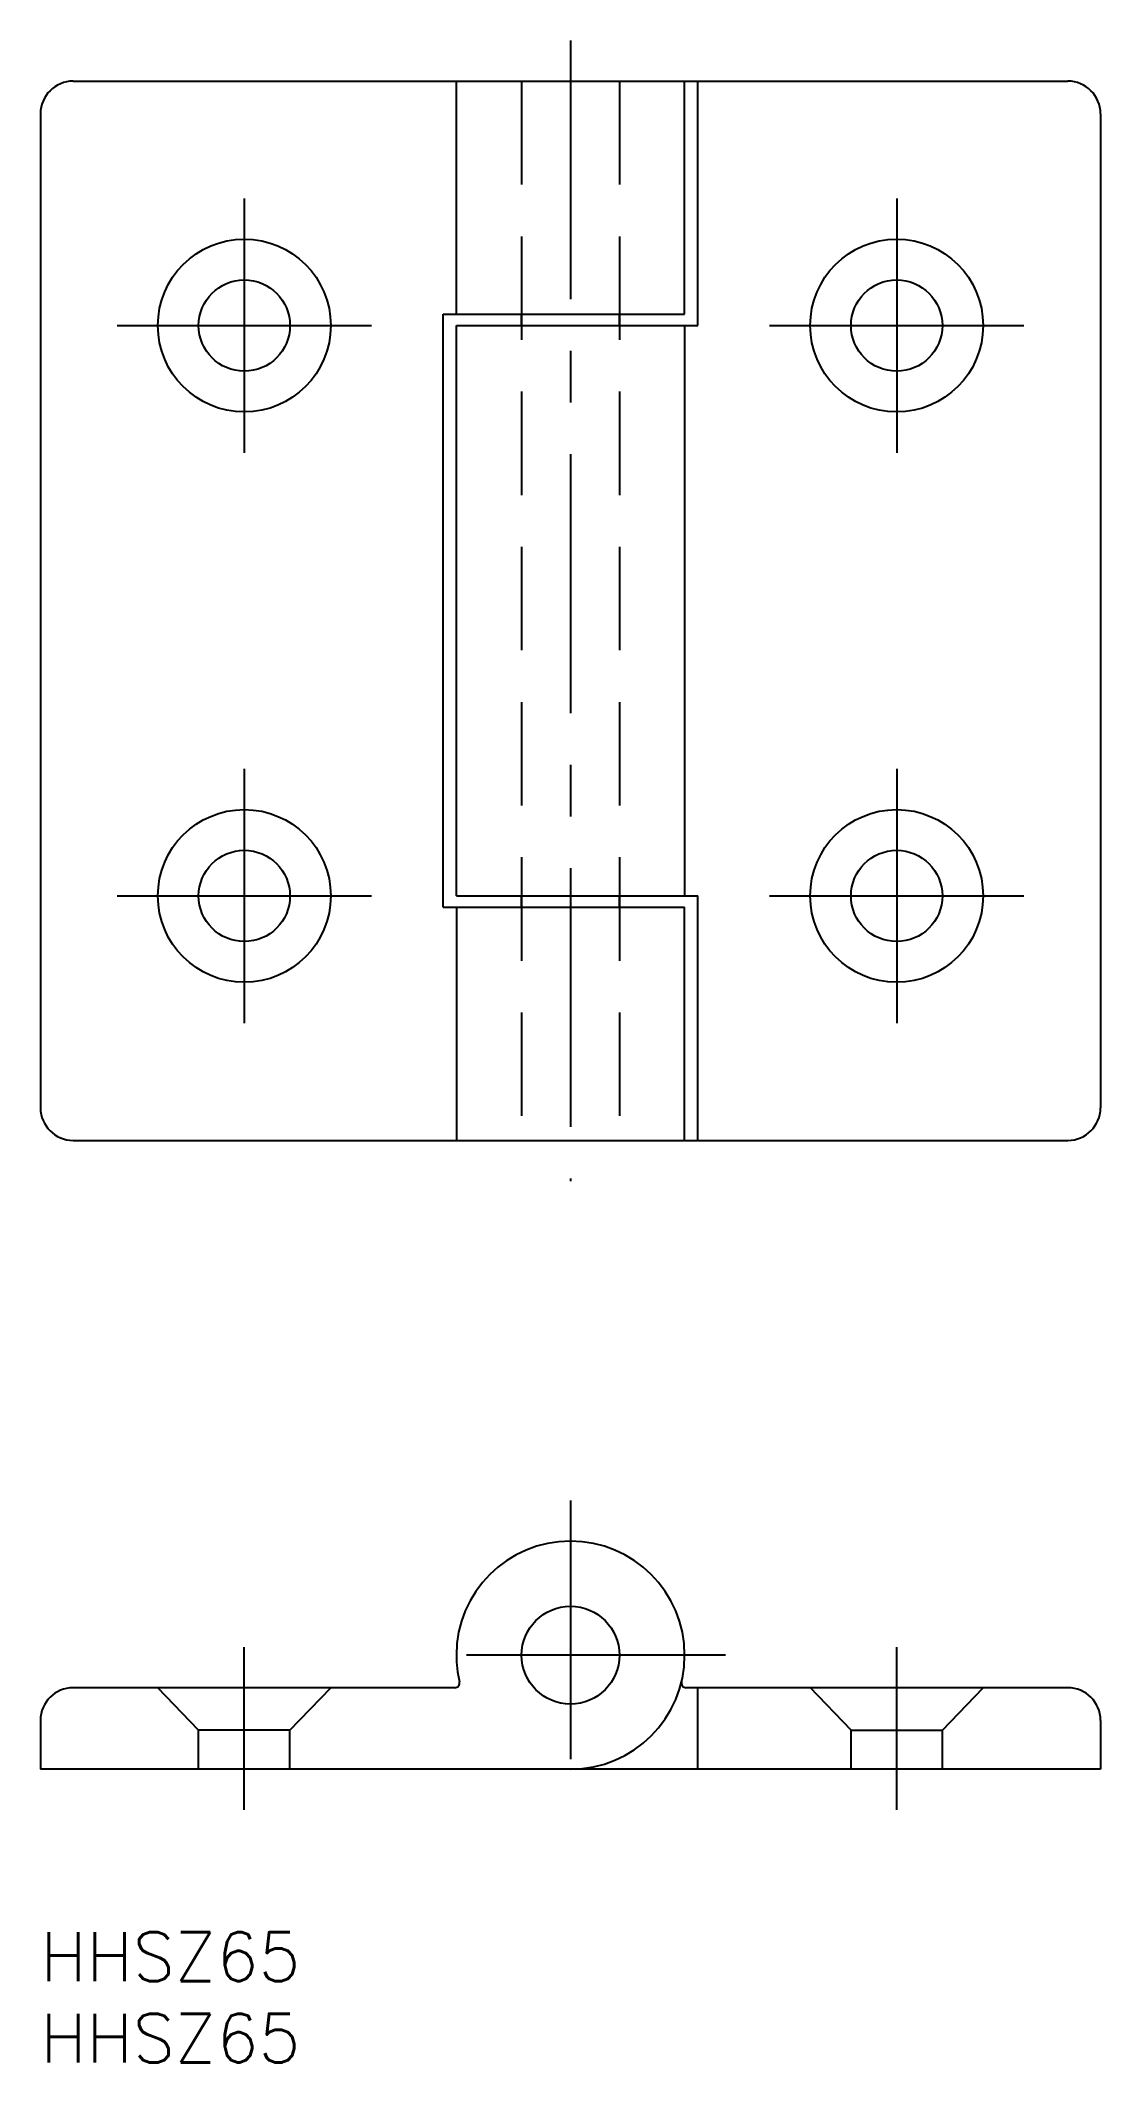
# Model space of a CAD drawing. Extents: x 0 to 65, y -8 to 116.
import ezdxf

# ---------------------------------------------------------------- set-up
doc = ezdxf.new("R2010")
doc.units = 0
doc.header["$LTSCALE"] = 0.5
doc.linetypes.add('CENTER', pattern=[50.8, 31.75, -6.35, 6.35, -6.35])
doc.linetypes.add('DASHED', pattern=[19.05, 12.7, -6.35])
for name, color, linetype in [('MSM_CENTER', 1, 'CENTER'), ('MSM_CONTINUOUS', 7, 'CONTINUOUS'), ('MSM_DASHED', 4, 'DASHED'), ('MSM_PART_NUMBER', 7, 'CONTINUOUS')]:
    doc.layers.add(name, color=color, linetype=linetype)
doc.styles.get("Standard").update_dxf_attribs({"font": 'txt.shx', "height": 3, "bigfont": 'bigfont.shx'})

# ---------------------------------------------------------------- blocks, each defined once
blk = doc.blocks.new('*U3')
at = {"layer": 'MSM_PART_NUMBER'}
blk.add_text('HHSZ65', height=3, dxfattribs=at).set_placement((0, -3))
blk = doc.blocks.new('*U4')
at = {"layer": 'MSM_PART_NUMBER'}
blk.add_text('HHSZ65', height=3, dxfattribs=at).set_placement((0, -8))

msp = doc.modelspace()

# ---------------------------------------------------------------- linework, layer by layer
at = {"layer": 'MSM_CENTER'}
for p, q in [((32.5, 116.09), (32.5, 46.09)), ((12.5, 106.39), (12.5, 90.79)), ((52.5, 106.39), (52.5, 90.79)), ((4.7, 98.59), (20.3, 98.59)), ((44.7, 98.59), (60.3, 98.59)), ((12.5, 71.39), (12.5, 55.79)), ((52.5, 71.39), (52.5, 55.79)), ((4.7, 63.59), (20.3, 63.59)), ((44.7, 63.59), (60.3, 63.59)), ((32.5, 26.5), (32.5, 7.5)), ((12.5, 7.5), (12.5, 17.5)), ((52.5, 7.5), (52.5, 17.5)), ((42, 17), (23, 17))]:
    msp.add_line(p, q, dxfattribs=at)
at = {"layer": 'MSM_CONTINUOUS'}
for p, q in [((2, 113.59), (63, 113.59)), ((25.5, 99.29), (25.5, 113.59)), ((39.5, 99.29), (39.5, 113.59)), ((40.3, 98.59), (40.3, 113.59)), ((0, 111.59), (0, 50.59)), ((65, 111.59), (65, 50.59)), ((24.7, 62.89), (24.7, 99.29)), ((24.7, 99.29), (39.5, 99.29)), ((29.5, 98.59), (29.5, 99.29)), ((35.5, 98.59), (35.5, 99.29)), ((25.5, 63.59), (25.5, 98.59)), ((25.5, 98.59), (40.3, 98.59)), ((39.5, 98.59), (39.5, 63.59)), ((25.5, 63.59), (40.3, 63.59)), ((29.5, 62.89), (29.5, 63.59)), ((35.5, 62.89), (35.5, 63.59)), ((40.3, 48.59), (40.3, 63.59)), ((24.7, 62.89), (39.5, 62.89)), ((25.5, 62.89), (25.5, 48.59)), ((39.5, 48.59), (39.5, 62.89)), ((2, 48.59), (63, 48.59)), ((25.4, 15), (2, 15)), ((63, 15), (39.6, 15)), ((40.3, 10), (40.3, 15)), ((0, 13), (0, 10)), ((65, 13), (65, 10)), ((65, 10), (0, 10))]:
    msp.add_line(p, q, dxfattribs=at)
for centre, radius in [((12.5, 98.59), 5.3), ((52.5, 98.59), 5.3), ((12.5, 98.59), 2.8), ((52.5, 98.59), 2.8), ((12.5, 63.59), 5.3), ((52.5, 63.59), 5.3), ((12.5, 63.59), 2.8), ((52.5, 63.59), 2.8), ((32.5, 17), 3)]:
    msp.add_circle(centre, radius, dxfattribs=at)
for centre, radius, start, end in [((2, 111.59), 2, 90, 180), ((63, 111.59), 2, 0, 90), ((2, 50.59), 2, 180, 270), ((63, 50.59), 2, 270, 0), ((32.5, 17), 7, 270, 180), ((32.5, 17), 7, 180, 193.4665), ((2, 13), 2, 90, 180), ((25.4, 15.3), 0.3, 270, 13.4665), ((39.6, 15.3), 0.3, 166.5335, 270), ((63, 13), 2, 0, 90)]:
    msp.add_arc(centre, radius, start, end, dxfattribs=at)
at = {"layer": 'MSM_DASHED'}
for p, q in [((29.5, 113.59), (29.5, 48.59)), ((35.5, 113.59), (35.5, 48.59)), ((9.7, 12.4), (7.2, 15)), ((15.3, 12.4), (17.8, 15)), ((49.7, 12.4), (47.2, 15.01)), ((55.3, 12.4), (57.8, 15)), ((15.3, 12.4), (9.7, 12.4)), ((9.7, 10), (9.7, 12.4)), ((15.3, 10), (15.3, 12.4)), ((49.7, 12.4), (55.3, 12.4)), ((49.7, 10), (49.7, 12.4)), ((55.3, 10), (55.3, 12.4))]:
    msp.add_line(p, q, dxfattribs=at)

# ---------------------------------------------------------------- block references
at = {"layer": 'MSM_CONTINUOUS'}
for name in ['*U3', '*U4']:
    msp.add_blockref(name, (0, 0), dxfattribs=at)

doc.saveas('drawing.dxf')
